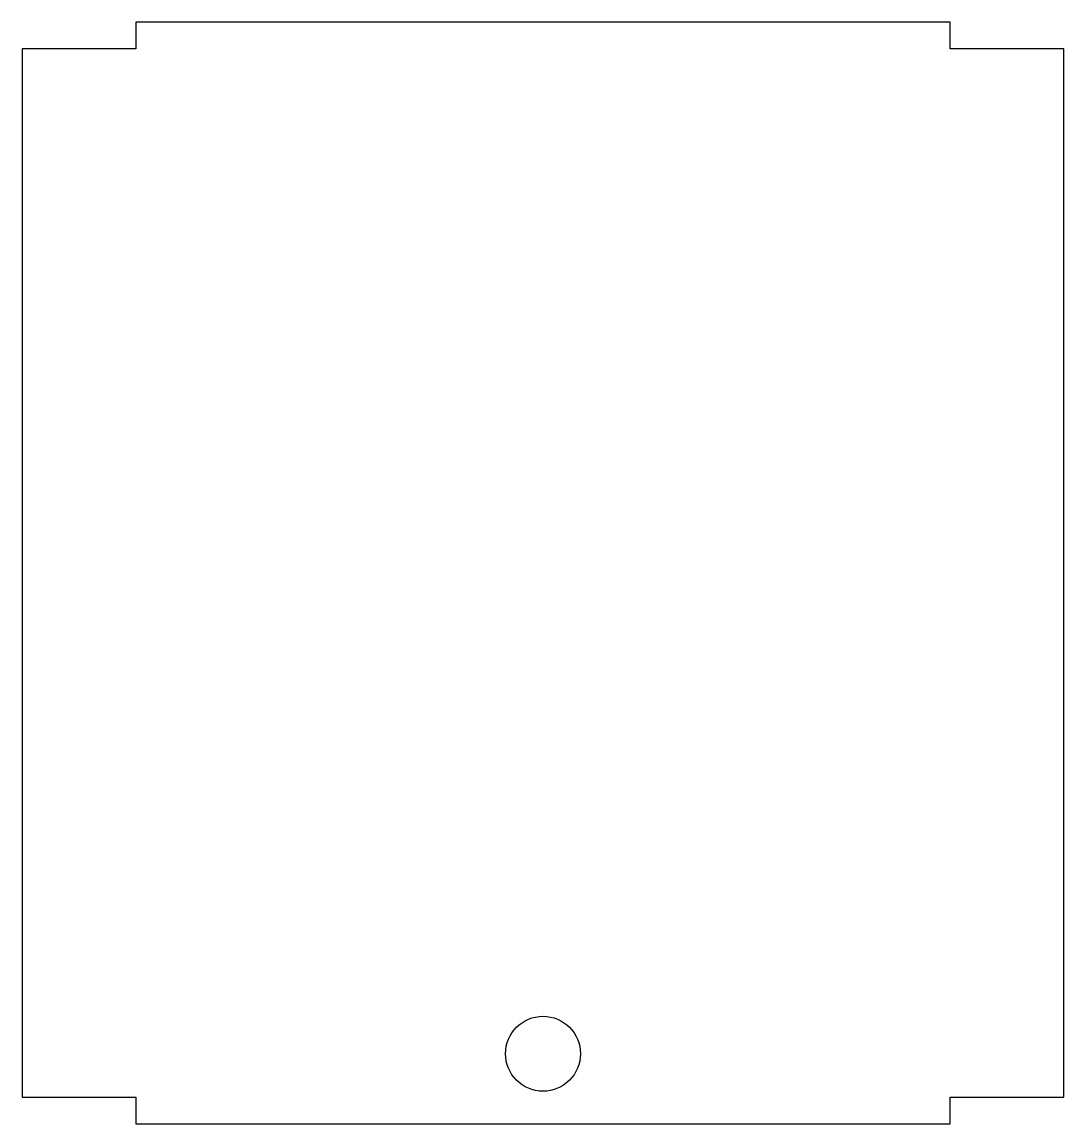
# Model space of a CAD drawing. Header units: millimetres. Extents: x 0 to 223, y -6 to 230.
import ezdxf

# ---------------------------------------------------------------- set-up
doc = ezdxf.new("R2010")
doc.units = ezdxf.units.MM

msp = doc.modelspace()

# ---------------------------------------------------------------- linework, layer by layer
at = {"color": 7, "linetype": 'Continuous', "lineweight": 25}
for p, q in [((198.3, 229.7), (24.3, 229.7)), ((24.3, 229.7), (24.3, 224)), ((198.3, 224), (198.3, 229.7)), ((0, 224), (0, 0)), ((24.3, 224), (0, 224)), ((222.6, 224), (198.3, 224)), ((222.6, 0), (222.6, 224)), ((0, 0), (24.3, 0)), ((24.3, 0), (24.3, -5.7)), ((198.3, -5.7), (198.3, 0)), ((198.3, 0), (222.6, 0)), ((24.3, -5.7), (198.3, -5.7))]:
    msp.add_line(p, q, dxfattribs=at)
msp.add_circle((111.3, 9.3), 8, dxfattribs=at)

doc.saveas('drawing.dxf')
